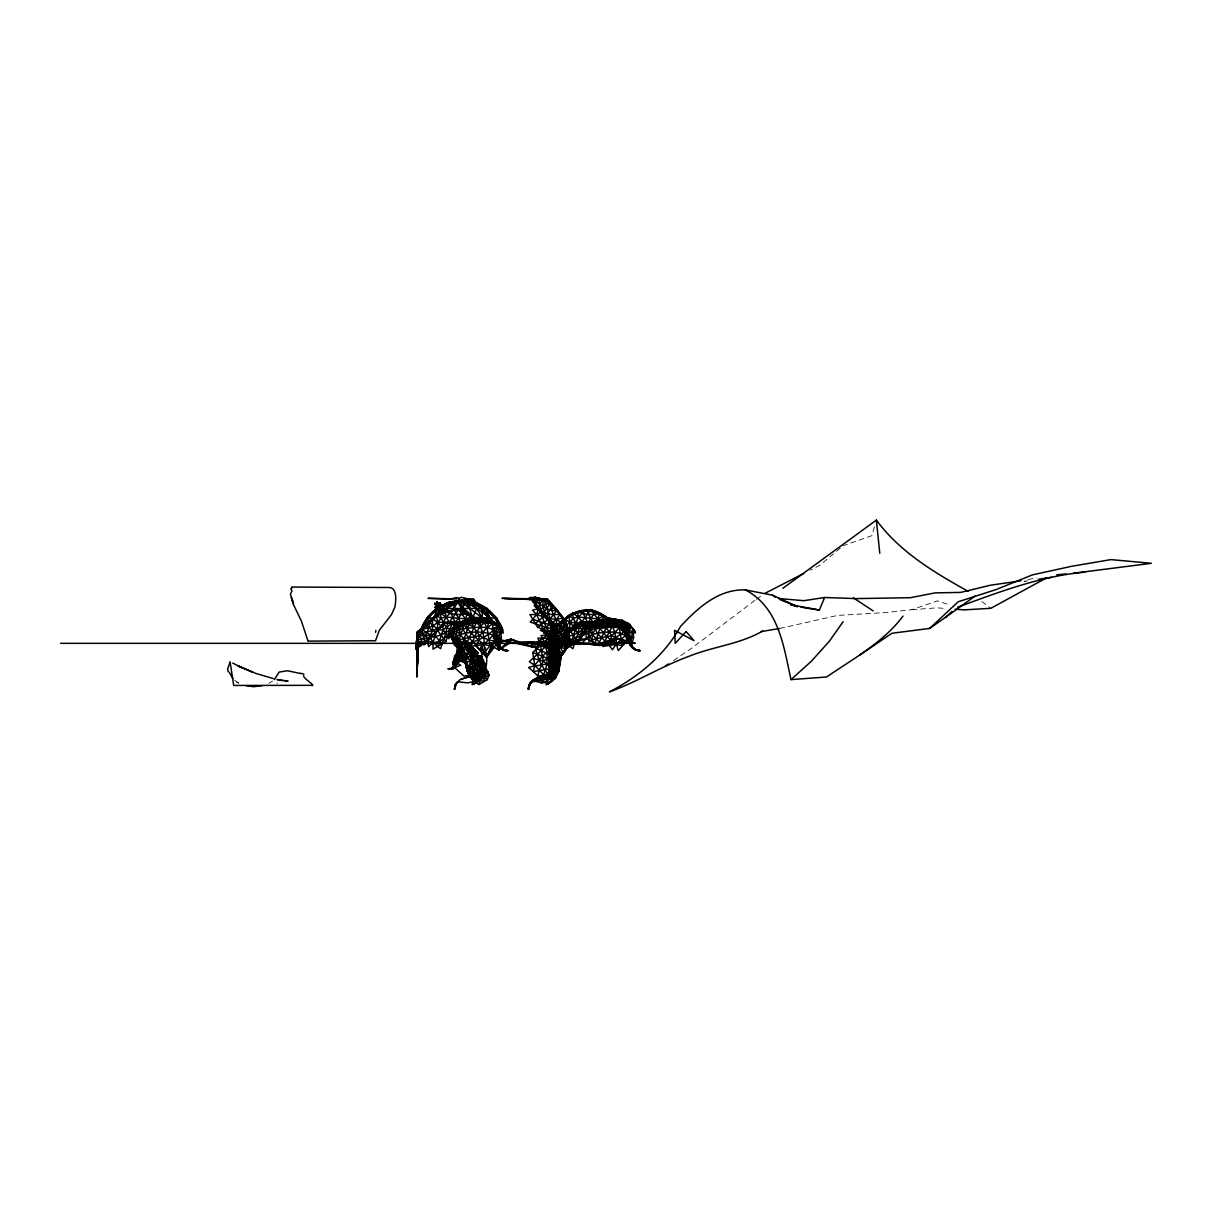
<?xml version="1.0" encoding="UTF-8"?>
<svg xmlns="http://www.w3.org/2000/svg" width="1212" height="1212" viewBox="0 0 1212 1212"><rect width="100%" height="100%" fill="white"/><g stroke="black" fill="none" stroke-linecap="round" stroke-linejoin="round"><path stroke-width="0.75" stroke-dasharray="5 3.75" d="M874.367 527.023L871.913 535.659L843.067 545.779M840.325 548.082L819.721 565.368L810.101 570.246M754.924 600.349L691.098 648.632L673.039 660.858M756.409 599.319L762.363 595.198M272.609 681.053L268.746 683.386M779.574 628.513L837.553 615.423L886.245 612.53L911.909 609.697L937.467 600.849L949.905 605.061M1028.109 579.518L1037.002 577.927M276.654 683.295L277.442 683.159M911.909 609.697L937.058 607.833L946.087 608.515M236.264 681.871L238.506 683.159M238.855 683.144L234.719 680.371M981.796 601.531L990.855 608.303M1027.655 580.821L1023.973 581.381L1027.67 580.851"/><path stroke-width="1.5" d="M417.837 644.996L416.776 677.114L418.079 645.89M418.004 645.89L417.034 674.599M443.501 625.725L437.108 629.937L433.017 642.496L433.002 649.178L445.88 641.421L452.106 623.165L451.485 622.135L442.971 623.816L423.882 644.723L416.61 640.148L431.245 637.209M552.051 668.433C547.051 679.22 528.69 675.387 528.493 689.386C528.25 679.75 539.385 677.175 546.597 674.766C558.065 661.207 572.367 645.738 567.443 626.604L563.413 617.817L547.597 599.849L513.388 598.849L542.976 599.122L545.597 603.5L560.974 657.752L558.762 671.418L555.429 678.159L547.476 684.341L555.429 678.159C559.641 660.737 558.156 642.042 555.278 624.513L534.371 605.409L538.946 598.137L524.629 599.107L501.98 598.319L547.354 599.031C561.898 614.045 579.821 636.664 561.035 656.192C556.656 662.691 552.005 669.085 546.597 674.766C540.597 678.053 531.538 677.811 528.826 685.674L534.795 679.068L546.597 674.766L555.611 664.024L565.58 648.905L568.837 635.103L568.504 631.194L560.247 614.045L546.006 599.804L504.495 598.577M556.126 644.723L563.428 638.088L569.352 629.937L575.276 629.892L584.351 623.165L589.426 631.376L603.243 646.36C606.909 636.679 610.803 623.104 622.135 620.332L628.876 623.65L635.058 631.619C625.619 617.241 605.318 623.635 591.198 625.68L580.109 622.15L569.352 629.937L565.262 642.496L565.262 649.178L578.139 641.421L584.351 623.165L583.73 622.135L575.23 623.816L556.126 644.723L548.854 640.148L549.809 654.465L549.036 677.114L549.733 631.74C564.231 618.923 584.139 599.879 603.652 615.847C611.212 620.983 618.908 626.104 625.483 632.497C628.74 638.527 628.573 647.511 636.391 650.268L629.785 644.299L624.831 627.831L625.271 624.65L622.135 620.332L608.469 618.12L574.23 627.316L554.217 633.497L549.839 636.118L549.566 665.691L549.733 631.74C558.717 627.331 563.762 617.681 572.761 613.045L590.895 609.575L610.287 620.271L627.058 634.497C627.604 641.739 631.785 650.708 640.103 650.692C637.133 650.692 634.346 649.541 632.164 647.435C626.634 637.951 624.225 627.18 612.848 622.165C592.017 602.106 566.155 611.984 550.278 632.906L549.536 663.54M417.943 645.208L417.292 663.54L418.019 646.178M449.591 634.997C456.015 639.254 461.484 647.132 460.939 655.116L460.469 655.95L465.923 664.418L471.71 672.418L474.725 674.508L477.407 675.538L483.573 674.887L488.042 671.857L481.967 663.04L481.725 657.283L480.316 655.662L467.468 656.995L464.757 659.661L462.923 659.707L460.075 655.586L456.909 654.116L454.682 655.889L453.636 660.646L456.53 657.343L457.575 655.177L456.909 654.116L454.682 655.889L457.621 654.647L460.075 655.586L466.059 663.07C466.211 672.039 471.241 680.25 478.967 684.538L487.239 679.644L489.057 675.205L488.042 671.857M470.938 620.468L471.407 615.847L460.696 622.847L454.182 609.56L453.576 610.257L458.651 609.575L476.134 619.029L467.362 613.514L462.605 612.318L475.24 618.468C456.212 599.698 432.078 615.878 418.504 632.27L415.761 643.678L417.186 645.769L417.564 654.465L418.155 645.738M549.4 653.465L550.566 631.482C564.959 615.544 589.35 601.243 608.394 619.029C614.772 623.983 622.21 628.043 626.604 635.043C628.164 641.966 631.694 650.768 640.103 650.647C630.043 650.314 628.164 640.012 625.483 632.497C611.924 621.014 596.455 606.727 577.321 611.651L569.943 615.105L550.763 632.27L549.294 674.599M453.106 664.63L453.44 661.585L461.121 655.707L465.938 662.025L466.984 669.327L479.831 662.843L483.739 662.191L479.8 675.069L480.725 679.599L482.634 681.72L485.482 677.447L486.3 669.297L473.756 682.023L467.347 669.691L466.453 661.464L460.666 657.631L455.636 658.934L453.258 661.6L453.682 666.63L452.379 668.191L447.879 668.812L453.318 668.691L459.621 661.282L461.121 655.707L457.575 655.177L455.636 658.934L455.47 665.585L453.318 668.691L450.303 668.994L457.378 664.055L455.757 663.222L452.379 668.191L455.47 665.585L453.258 661.6L457.621 654.647L461.302 656.586L466.059 663.07C465.029 671.251 470.923 676.72 477.407 679.902L480.725 679.599L489.057 675.205C477.407 666.661 478.104 649.435 466.044 641.193L477.998 652.874L476.664 657.722L478.725 664.085L480.906 666.327L477.407 675.538L473.362 680.311L473.15 681.235L474.74 681.811L483.573 674.887L485.194 664.312L481.725 657.283L479.71 658.237L473.816 656.434L467.544 641.936L466.756 644.072C472.195 649.905 471.619 659.404 478.725 664.085L477.422 670.751L472.559 677.235L473.756 682.023L476.831 683.083L486.406 673.024M493.693 628.922L497.026 632.194L500.026 642.814L500.192 647.769L497.602 643.814L500.314 647.829L496.92 643.193L494.36 635.043C495.253 641.148 498.193 647.617 504.147 650.268C492.769 645.723 497.405 632.725 496.632 623.65C486.057 617.484 472.665 616.605 461.696 622.347M561.686 621.938L568.519 615.681L573.155 618.181L577.791 626.407L605.303 627.498L620.014 624.165L625.271 624.65L628.876 623.65L632.619 628.377L633.603 637.376L632.27 642.814L629.861 644.345L628.498 640.163L628.876 623.65L609.681 619.877L575.23 623.816L566.216 636.012L558.065 641.163L552.096 646.693M419.67 630.588L433.76 617.968L440.501 613.045L441.532 613.393C431.154 616.226 427.488 628.286 417.489 631.74L417.579 642.618L417.489 631.74L453.97 602.349C474.165 595.456 496.253 610.833 502.798 630.013L500.783 630.013L482.3 608.469L474.468 602.349C452.682 595.274 427.927 608.409 420.806 630.013C436.926 589.789 484.967 593.759 502.798 630.013M532.189 599.152L515.554 598.819L547.354 599.031C551.369 605.379 551.187 613.484 556.55 619.347L556.232 642.239L555.035 647.269L551.581 651.026L555.429 678.159C547.067 677.417 539.537 681.659 531.326 681.72L539.81 677.402L551.263 674.114L554.445 674.554L558.762 671.418C555.99 660.085 542.415 656.192 532.735 652.541L547.718 638.724L556.959 633.012L555.278 624.513L541.006 612.727L534.371 605.409M549.475 668.554L550.566 631.482L562.035 621.544M472.786 617.847C484.527 616.135 496.708 621.317 502.798 631.619C495.45 619.18 478.331 622.635 466.347 624.392C452.106 624.044 447.849 642.299 433.017 642.496L428.654 646.647L427.109 640.83L433.017 642.496L440.577 648.768L442.153 643.708L433.351 633.846L435.002 633.346L442.971 623.816L477.437 619.877L496.632 623.65L500.374 628.377L501.359 637.376L500.026 642.814L497.617 644.345L494.481 632.876L496.253 640.163L498.496 637.982L500.283 632.619L496.95 628.074L494.026 627.907M417.564 654.465L418.216 645.238M554.445 674.554L546.476 681.826L534.75 679.144L540.294 677.553L546.9 678.553L551.263 674.114L549.824 672.115L544.597 676.341L534.795 679.068L536.28 681.553L541.719 682.886L550.718 681.901L552.324 667.994L546.96 675.841L546.112 684.81L551.884 680.72L558.762 671.418L552.324 667.994L553.263 664.04L559.974 664.509L555.596 675.781L552.52 680.008M525.629 598.683L546.188 599.561C557.959 610.333 569.307 623.271 569.519 640.178L560.232 646.95L555.944 656.343L557.884 660.722L553.854 666.145M470.998 646.36C474.665 636.679 478.558 623.104 489.89 620.332L497.329 625.725C488.284 637.103 475.968 641.89 462.257 644.511L459.621 639.678L460.333 634.346L458.939 625.68L452.106 623.165L457.182 631.376L470.998 646.36L483.709 644.436C485.315 635.633 481.588 627.331 475.604 621.302L469.453 619.362C463.029 622.983 455.03 624.195 447.864 622.15L446.577 622.665L466.968 622.604L480.876 620.862L484.33 622.892L487.118 627.74L490.042 645.738L486.012 650.556L483.709 644.436L474.574 636.542L461.605 622.589L459.378 621.741C437.305 624.044 457.984 620.332 461.257 625.362L465.287 633.694L480.21 649.783L483.709 644.436L496.996 631.8C485.451 623.922 471.741 628.498 459.393 629.134L452.106 623.165L443.031 629.892L437.108 629.937L435.002 633.346M626.877 641.133L621.317 640.057L611.757 635.739L595.668 638.754L588.835 641.193L589.123 626.483L586.472 626.089L585.199 630.528L585.881 631.558L589.426 631.376L591.638 629.134L591.198 625.68L587.441 628.074L583.714 635.133L582.321 629.907L575.23 623.816L572.382 629.528L565.595 633.846L563.428 638.088L560.762 638.391L554.217 633.497L550.763 632.27L549.687 651.526L548.263 648.784L550.309 642.178L548.854 640.148C562.216 641.299 571.11 632.043 578.821 622.665L599.228 622.604L608.469 618.12L619.923 620.786L625.059 623.665L624.831 629.846L626.877 641.133L618.271 650.556C614.651 640.739 617.362 628.573 607.848 621.302L601.713 619.362L593.85 622.589L584.351 623.165L591.638 629.134L592.577 634.346L591.865 639.678L594.501 644.511C608.227 641.89 620.529 637.103 629.573 625.725L622.135 620.332L618.711 626.755L614.757 625.831L615.226 619.12L626.498 623.498L630.71 626.559M418.352 636.603L418.504 632.27L421.973 633.497L428.518 638.391L432.472 630.982L432.502 618.847L437.82 622.544L441.986 627.316M417.564 642.618L417.489 631.74L418.473 631.588M551.263 674.114L559.974 664.509L555.384 659.101L554.657 647.238L551.869 643.027L553.581 631.573L553.369 625.028L549.157 618.635L543.082 615.499L537.931 607.348L532.401 601.379L532.962 598.41L535.416 597.289L546.824 600.046L561.126 615.287L566.034 622.044L567.504 631.906L569.534 635.724L556.232 642.239L551.869 643.027L551.581 651.026L560.974 657.752L558.308 669.206L553.369 678.856C541.991 669.812 537.204 657.51 534.583 643.784L548.551 634.497L553.005 635.755L556.52 661.782L554.596 677.356M549.824 672.115L546.218 676.023L539.567 677.281L544.597 676.341L548.112 673.327L563.247 652.935L560.232 646.95L562.065 627.634L560.914 622.438L563.413 617.817L556.55 619.347L546.006 618.378C539.901 613.62 539.885 605.167 538.946 598.137L536.901 599.592L510.54 598.758M417.292 663.54L417.413 648.375L417.231 668.554L417.867 644.996M417.549 657.525L417.61 646.89L417.322 665.691L418.064 646.178M453.258 661.6L460.136 660.358L465.06 663.025L468.953 672.902L468.347 670.372L469.498 668.16L460.969 650.859L454.606 645.208L455.848 635.876L457.242 637.739M549.551 660.722L550.521 633.088L559.611 623.771M485.194 664.312L480.816 665.464L482.149 669.675L474.725 674.508L471.18 676.008L469.347 675.251L469.514 673.963L478.073 667.327L480.906 666.327L479.831 662.843L481.876 661.146L483.452 660.176L480.816 665.464L480.619 668.721L470.044 676.675L466.696 669.069L465.938 662.328L463.848 659.313L460.666 657.631L455.757 663.222L457.788 662.585L457.212 661.313L453.44 661.585L453.682 666.63L455.833 661.313L457.863 660.631L457.575 655.177L461.302 656.586L465.923 664.418L466.984 669.327L468.347 670.372L470.726 669.812L474.437 668.766L476.346 665.358L473.816 656.434L474.437 668.766L480.846 673.402L483.012 671.63L482.664 668.266L485.027 667.357M418.14 648.268L417.443 651.526L416.019 648.784L416.337 643.905M417.231 648.632L417.443 651.526L418.095 644.466M467.059 641.693L466.847 644.784L456.772 643.345M549.809 654.465L549.869 646.89M568.837 635.103C568.504 648.814 558.505 659.646 550.702 670.1M442.516 625.574L443.562 622.12L440.895 618.181L436.275 615.681L437.82 622.544L437.305 628.983L421.973 633.497L417.579 636.118L427.518 641.602L430.108 637.209C439.153 636.618 448.046 632.8 454.227 626.089L456.879 626.483L456.576 641.193L463.408 638.754L479.513 635.739L489.072 640.057L494.632 641.133L492.572 629.846L492.799 623.665L482.967 619.12L480.24 622.574L480.346 626.877M569.943 615.105L568.519 615.681L570.064 622.544L569.095 633.088L557.005 636.103L549.839 636.118L550.324 638.527L550.566 631.482M418.504 632.27L418.14 636.709L418.034 632.906L427.639 624.119L418.307 631.482L417.822 637.542L418.307 631.482L432.896 619.196M451.622 631.285L452.621 634.846L451.818 638.966L454.606 645.208M549.869 636.467L549.672 648.375M441.683 612.727L440.259 602.712L441.683 612.727L439.865 611.378L438.411 605.061L439.092 603.864L440.759 613.757M603.212 615.802L603.031 622.014L605.303 627.498L607.045 623.15L606.909 618.059M486.679 656.783L491.617 648.905L495.829 638.36C496.299 644.602 501.313 650.753 507.843 650.692C504.147 650.768 500.541 648.738 498.48 645.602C488.451 616.332 496.541 654.344 507.843 650.692C501.298 650.708 496.269 644.617 495.829 638.36L497.39 643.966L500.192 647.769L497.829 643.981M447.864 622.15L446.016 632.694L442.153 643.708M580.109 622.15L578.26 632.694L572.837 648.768L565.262 642.496L559.368 640.83L560.898 646.647L565.262 642.496L580.29 635.755L587.441 628.074M565.686 623.074C558.368 613.272 553.293 597.44 546.006 618.378L556.944 629.392L555.929 633.634L549.96 640.921C550.596 653.283 555.172 666.994 547.294 678.538L534.659 665.252L529.311 661.737L545.4 646.814L553.732 642.784C560.05 635.891 555.566 628.104 549.687 623.029L550.112 618.832L556.793 610.59C545.839 611.545 538.946 601.803 530.295 597.546L536.901 599.592L546.006 599.804L549.718 604.03L543.961 612.408L543.082 615.499L552.308 622.71L556.429 628.104L556.505 643.148L559.732 650.995L557.793 657.131C550.521 666.645 538.355 663.934 528.538 667.554L533.356 671.569L551.354 668.645L556.187 665.858C561.353 657.283 558.838 645.314 555.369 636.436L552.687 634.861L562.065 627.634L566.034 622.044L560.914 622.438L552.687 627.074L569.519 640.178L563.247 652.935L551.581 651.026C560.565 641.527 556.914 624.816 546.006 618.378L542.991 606.288L542.976 599.122L527.568 598.97L530.295 597.546L535.416 597.289L537.492 609.045L541.885 611.651C542.476 620.68 546.279 629.573 553.005 635.755L540.34 630.346L543.34 629.573L549.203 624.574L549.157 618.635L536.598 614.545L529.917 614.545L537.658 627.422L555.929 633.634L556.944 653.344L559.217 658.964L559.293 663.479L555.747 670.039L556.656 672.463L553.369 678.856M459.09 649.056L458.484 654.268L456.106 654.465L459.09 649.056L452.621 634.846M528.493 689.386C528.144 682.856 534.84 677.947 540.628 676.978M449.228 635.467L457.697 645.072L456.651 652.677C459.621 656.389 465.363 655.419 468.074 651.92L468.029 648.556L466.059 643.845L474.195 651.162L476.664 657.722L475.801 661.176L471.847 663.1L469.498 668.16L471.12 652.571L463.545 642.936M455.151 640.072L458.59 641.072L465.605 646.057L468.074 651.92L465.923 664.418L465.938 662.328L461.121 655.707L461.302 656.586M421.973 633.497L422.488 629.376C429.563 627.967 437.184 624.665 440.895 618.181L440.501 613.045L446.107 617.029L449.273 622.317L452.227 622.362M460.075 655.586L464.757 659.661L465.453 654.162L461.121 643.057L458.212 639.072M554.217 633.497L554.748 629.376C561.807 627.967 569.428 624.665 573.155 618.181L572.761 613.045L578.351 617.029L585.578 626.407L587.153 623.725L591.638 621.741L613.12 620.862L616.575 622.892L619.362 627.74L622.286 645.738L615.969 644.436L603.243 646.36M496.602 641.042L497.647 644.239L501.071 648.359L497.39 643.966L494.92 634.452M462.923 659.707L466.847 662.297L470.014 661.01L473.104 656.783L469.62 644.602L467.544 641.936M375.568 632.316L375.841 630.331M473.15 681.235L467.347 669.691L465.938 662.025L463.787 659.358L457.212 661.313L466.453 661.464L467.241 670.342L469.347 675.251L467.014 670.69L466.453 661.464L465.06 663.025M494.89 633.528L496.041 636.33L498.496 637.982L497.617 644.345L494.481 632.876M625.271 624.65L632.543 632.619L629.861 644.345L626.983 633.891L622.817 629.27L618.711 626.755L632.619 628.377L635.512 632.982L626.559 632.134L622.817 629.27L624.831 627.831L629.27 632.194L632.573 647.829L629.634 643.92L632.437 647.769M417.17 639.088L418.307 631.482M416.958 665.539L417.625 646.89L417.155 653.465M460.636 643.784L462.605 648.556L458.787 652.541L459.712 658.57L455.364 661.737L460.712 665.252L454.591 667.554L464.014 676.16L469.423 675.099L473.331 678.538L475.286 674.114L479.422 678.856L480.649 677.356L473.528 684.341C486.36 677.569 489.603 659.904 484.315 647.284M467.347 669.691L469.514 673.963L473.422 673.342L476.346 665.358L473.619 662.706L468.074 651.92L460.545 644.86L455.848 635.876M497.329 625.725L492.799 623.665L487.118 627.74L479.513 635.739L477.043 645.435M629.573 625.725L625.059 623.665L619.362 627.74L611.757 635.739L609.288 645.435L612.454 649.783L615.969 644.436L629.24 631.8C617.711 623.922 603.985 628.498 591.638 629.134L593.85 622.589L591.638 621.741L580.866 623.498L573.428 626.786L566.216 636.012L553.793 629.437M463.514 624.665L462.726 629.679L460.333 634.346L453.955 638.118L453.621 631.558L455.197 628.074M556.702 632.755C556.293 641.209 559.883 649.526 556.323 657.813L536.552 648.556M615.969 644.436L606.818 636.542L599.728 628.361L598.592 624.392L593.85 622.589L595.759 624.665L594.971 629.679L592.577 634.346L586.199 638.118L585.881 631.558L591.865 639.678M614.757 625.831L615.045 623.953L603.652 615.847L597.668 618.862L589.623 626.952L587.153 623.725L584.063 623.15L574.23 627.316L573.746 629.392L569.095 633.088L557.944 625.725M463.332 662.01L463.848 659.313L464.029 660.54M476.831 683.083L477.407 679.902M492.087 622.044L486.285 614.045L472.862 600.046L461.469 597.289L459.015 598.41L458.454 601.379L463.545 609.045M478.725 664.085L480.316 655.662M532.735 652.541L533.659 658.57L543.355 661.04L551.354 668.645L555.429 674.342L549.233 674.114L537.961 676.16L539.037 670.6L543.355 661.04C549.915 657.419 557.126 651.708 557.778 643.739L552.142 638.906L555.369 636.436L555.944 633.346L551.778 623.529L549.687 623.029L545.248 614.893L541.006 612.727L540.703 610.045L545.597 603.5L546.188 599.561L553.187 607.363M462.257 644.511L469.302 623.786L471.816 622.15L476.271 622.771L467.014 642.542M594.501 644.511L601.546 623.786L604.061 622.15L609.681 619.877L614.196 619.787L620.756 623.347L623.18 622.438L628.074 624.498M437.29 602.152L441.562 611.348L434.775 603.273L439.259 612.393L441.092 613.06L441.562 611.348L437.29 602.152L442.456 609.712L443.198 613.136L438.108 605.636L439.956 603.273L441.532 607.257L441.88 613.227M533.659 658.57L534.659 665.252L533.356 671.569L537.961 676.16M496.314 643.345L496.572 642.178L501.829 643.345M500.132 639.784L532.583 647.011L533.659 642.178L548.339 645.345L588.971 643.345L599.955 645.42L627.361 641.209L635.118 643.345L60.6 643.345M477.998 652.874L469.62 644.602L476.392 651.92L475.922 653.995L481.876 661.146L475.801 661.176M443.334 611.999L442.592 608.439L436.532 602.137L439.259 604.5L438.895 606.076L441.335 610.969L442.456 609.712L438.895 606.076L438.138 603.197L435.456 603.743L437.047 608.182L441.092 613.06L438.138 603.197M607.5 618.468L603.031 622.014L601.743 627.498C597.243 622.938 590.153 621.468 584.063 623.15L581.624 626.104L581.533 622.317L590.895 609.575L597.668 618.862L607.045 623.15L611.439 621.211L616.863 625.24M548.263 648.784L548.006 643.678L550.763 632.27M437.729 646.223L443.031 629.892L442.971 623.816L450.061 629.907L451.47 635.133L453.621 631.558L457.182 631.376L459.393 629.134L461.605 622.589L466.347 624.392L467.484 628.361M569.973 646.223L575.276 629.892L575.23 623.816M552.217 661.888L556.52 661.782L557.793 657.131M556.944 629.392L546.4 627.558L530.326 622.12L536.598 614.545L538.264 608.651L532.447 610.181L536.598 614.545L543.34 629.573L552.611 638.406L537.901 638.118L540.34 644.951L543.355 661.04M452.47 632.361L451.47 635.133L454.227 626.089L448.804 638.754L448.046 635.755L443.031 629.892M496.026 638.8L495.753 639.527L493.784 633.997M628.27 638.8C627.831 636.861 624.044 627.983 618.711 626.755L626.983 633.891L629.785 644.299L626.74 632.876L622.817 629.27M570.61 629.119L569.095 633.088M487.118 627.74L488.512 623.347L490.936 622.438L495.829 624.498M619.362 627.74L620.756 623.347M429.836 638.86L425.806 641.163L415.761 643.678L416.019 648.784C420.261 640.148 430.018 633.255 429.048 622.301L437.305 628.983L440.426 627.861M583.714 635.133L585.199 630.528M474.437 668.766L471.71 672.418L468.544 671.963L473.559 666.267L462.302 649.48L460.545 644.86L461.121 643.057M543.385 675.099C549.263 662.616 548.203 647.072 540.976 635.482L547.536 635.164L551.021 636.739M440.153 614.393L438.926 606.591L440.259 602.712M423.988 626.589L426.927 617.999L437.714 608.469L448.485 602.349L475.119 602.349L485.891 608.469L496.678 617.999L500.783 630.013L494.966 617.999L487.133 608.469L474.468 602.349L485.891 608.469L494.966 617.999M488.845 621.438L490.012 617.999L485.891 608.469M535.901 678.462L530.735 682.614L528.402 689.386C528.326 680.326 537.855 677.417 545.203 676.266L552.324 667.994L545.203 676.266L534.795 679.068L540.294 677.553M466.347 624.392L466.968 622.604L476.21 618.12L487.678 620.786L498.465 626.559L489.966 620.029L483.073 618.029L480.679 620.241M598.592 624.392L599.228 622.604L608.53 622.771L599.273 642.542M478.967 684.538L480.725 679.599M465.62 622.332L465.408 618.862L467.362 613.514C460.06 615.363 452.015 614.545 445.077 611.651L442.713 612.817M619.847 627.634L611.287 621.211L608.454 627.119L598.001 620.817L597.804 627.377L597.668 618.862L599.622 613.514C592.304 615.363 584.26 614.545 577.321 611.651L578.351 617.029L574.23 627.316L570.064 622.544L564.762 618.847C566.368 626.862 564.777 635.891 558.065 641.163L548.006 643.678L549.127 646.132L554.823 644.117L559.762 641.602L562.368 637.209C571.397 636.618 580.29 632.8 586.472 626.089L581.063 638.754L580.29 635.755L575.276 629.892M539.416 641.148L544.749 641.86L553.414 640.481L555.929 633.634L549.203 624.574L532.871 619.256M612.605 626.877L612.499 622.574L615.226 619.12L624.831 627.831M534.659 665.252L542.552 656.101L550.733 649.011L554.702 647.89L557.353 640.921L555.944 633.346L552.99 630.907L553.263 627.346M416.019 648.784L417.186 645.769L417.822 648.238M570.064 622.544L592.956 622.847L597.986 624.059L601.743 627.498L608.469 618.12L611.696 626.74L615.226 619.12L609.818 623.695L608.454 627.119L607.045 623.15M556.429 628.104L555.596 630.164L557.02 637.527L553.414 640.481M801.071 607.167L819.373 610.045L824.614 597.501L855.96 598.607L910.379 597.698L935.134 592.88L960.692 592.41L990.537 585.199L1020.989 580.79M475.68 645.875L486.633 657.298L492.526 643.345L511.146 639.254L532.583 647.011L548.339 645.345L559.747 640.254L570.776 640.8L581.836 643.345L599.955 645.42L618.332 638.557L635.118 643.345M492.239 645.557L487.845 654.798M456.076 656.04L456.53 657.343L453.636 660.646L456.909 654.116L460.469 655.95L456.909 654.116M426.927 617.999L433.593 617.999L437.714 608.469L449.137 602.349L441.304 608.469L425.215 627.346M501.677 643.345L496.572 642.178L496.056 643.345L490.89 643.117M489.769 644.996L498.814 649.98L509.298 643.345L511.146 639.254L532.583 647.011L548.339 645.345M479.422 678.856C483.785 669.251 482.724 658.04 480.755 647.89M609.288 645.435L597.531 633.694L593.501 625.362C588.79 621.711 581.29 620.589 577.791 626.407L581.533 622.317M424.276 627.013C429.578 610.969 445.668 601.849 461.802 600.243L469.635 602.349L482.3 608.469L482.3 617.999L461.802 602.349M463.12 611.651L455.182 622.407L449.667 610.59L444.44 612.545M595.38 611.651L585.578 626.407L575.745 625.725L573.746 629.392L572.382 629.528M437.82 622.544L443.562 622.12L446.107 617.029L454.182 609.56M478.407 656.207L477.816 660.995M488.481 622.877L489.89 620.332L493.011 624.65L496.632 623.65L499.192 627.21L494.238 623.498M444.107 613.242L451.031 602.349L441.304 608.469L441.304 613.242M441.183 626.786L442.971 623.816M449.758 611.651L453.97 608.469L457.682 602.349L461.802 600.243L476.695 608.469L490.012 617.999L492.133 623.15M563.292 652.495L546.218 676.023L538.931 677.796L541.113 680.038L541.719 682.886M471.226 616.817L461.802 608.469L465.923 602.349L469.635 608.469L472.574 617.999L476.695 608.469L472.574 602.349M542.976 599.122L537.931 607.348C543.203 614.06 552.233 615.666 560.247 614.045L556.55 619.347L551.778 623.529L562.065 627.634L567.443 626.604C564.55 633.543 563.731 641.587 565.58 648.905L560.232 646.95L551.718 647.087L558.277 647.284L551.96 657.737L557.884 660.57L551.899 668.569M541.113 680.038L542.764 677.584L546.96 675.841M560.626 656.783L557.081 652.314L551.596 654.601L555.944 656.343L561.035 656.192M483.073 618.029L481.952 619.605L478.937 619.756M843.173 621.635L829.281 641.33L811.116 661.494L790.966 679.614C783.8 646.632 778.71 607.076 745.319 589.896C718.413 588.941 697.521 608.151 680.402 626.589C664.327 655.571 638.497 676.735 609.424 691.885C636.982 682.068 661.737 666.161 689.234 656.222C713.368 646.42 739.941 644.239 762.712 631.013M468.029 648.556L470.12 648.632L466.059 643.845L465.605 646.057L458.484 654.268L455.985 654.192L460.939 655.116L464.757 659.661M611.757 635.739L605.879 627.331L604.061 622.15L602.016 621.302L594.456 621.317L589.623 626.952L581.912 610.59M549.566 621.68L555.278 624.513L549.188 631.603L543.961 632.997L547.536 635.164L547.718 638.724L549.96 640.921L556.505 643.148L550.733 649.011L534.583 643.784M481.012 646.435L486.633 657.298L497.072 643.345M551.884 680.72L555.596 675.781M554.702 647.89L556.49 648.511L560.974 657.752L552.354 660.995L555.141 664.327L548.763 672.842L544.097 676.372M541.006 612.727L541.885 611.651L536.598 614.545M902.985 616.12C883.2 642.557 853.324 658.616 826.629 676.978L790.966 679.614M473.862 620.953L476.21 618.12L477.437 619.877L481.937 619.787L488.512 623.347M418.291 636.391L418.276 633.088L437.699 615.105M432.093 620.711L425.23 625.665L421.625 629.528L422.427 629.679M585.82 610.257L586.426 609.56L592.956 622.847L593.744 627.225L597.94 624.438L609.818 623.695M586.426 609.56L578.351 617.029L573.155 618.181M492.996 643.345L497.465 643.345M274.321 679.614L279.124 672.084L287.441 670.751L300.576 673.524M549.127 646.132L559.368 632.422L561.308 622.301L569.549 628.983L573.746 629.392L578.063 625.831M557.778 645.193L570.776 640.8L586.335 638.618L572.973 643.345L559.747 640.254L554.869 644.905L570.776 640.8L577.821 644.557L581.836 643.345L586.335 638.618L599.955 645.42M428.518 638.391L419.837 646.693L416.883 646.132L415.761 643.678M433.851 634.103L430.881 635.133L421.549 629.437L434.047 618.287M494.632 641.133L490.042 645.738L483.709 644.436M633.603 637.376L630.74 637.982L628.498 640.163L626.559 632.134M535.386 623.68L545.248 614.893M859.778 655.056L891.896 633.27L929.649 628.437L958.177 601.773L995.87 589.638L1032.518 574.852L1071.514 566.322L1110.934 559.611L1151.4 563.292L1073.635 573.231M435.381 632.391L425.821 625.907L418.034 632.906L422.488 629.376M558.081 625.907L550.278 632.906L554.748 629.376M929.649 628.437L945.451 617.393L951.996 611.424M533.659 642.178L518.206 643.345L511.146 639.254L498.814 649.98L495.859 643.345L493.481 641.012M530.735 682.614L535.083 678.856L531.265 681.856M427.109 640.83L427.518 641.602L423.882 644.723L427.791 641.936L426.245 642.284M480.27 621.408L482.967 619.12L486.573 622.892M627.089 634.997L623.559 630.331L615.045 623.953L611.696 626.74L611.287 621.211M460.348 622.847L462.211 621.317L467.302 620.635L471.816 622.15L473.634 627.331L479.513 635.739M468.074 651.92L472.044 652.92L474.195 651.162L473.801 649.238M549.157 618.635L537.658 627.422M439.092 603.864L434.547 607.485L440.259 610.181L438.411 605.061L440.577 614.62M458.939 625.68L455.985 622.059L454.152 622.847L475.604 621.302L477.437 619.877M782.846 588.32L876.352 520.115C900.077 552.142 934.194 572.443 968.221 591.365M573.791 613.393L563.838 619.968M945.451 617.393L975.115 596.062M420.897 629.286L423.276 627.619M559.217 658.964L560.974 657.752M535.416 597.289L530.841 599.364L521.569 599.076M665.509 665.964L668.524 663.918M433.76 617.968L436.229 616.378M610.772 643.345L618.332 638.557L628.331 643.345M476.755 681.901L472.165 684.81L472.528 681.826L467.771 682.886L457.378 681.72L454.864 685.674L456.788 682.614L454.439 689.386L455.576 684.401L459.545 680.023L470.104 675.902M479.8 675.069L474.937 678.114L472.225 678.538L470.044 676.675L472.559 677.235L480.846 673.402M509.298 643.345C528.371 640.118 548.551 642.814 567.458 646.769L572.973 643.345L570.776 640.8M563.989 619.226L547.597 599.849L539.991 598.91L534.628 599.622M1046.456 577.912L990.855 608.303L964.131 609.894L955.101 609.197M538.264 608.651L537.492 609.045L532.962 598.41M765.348 593.122L803.692 573.488M427.518 641.602L416.883 646.132M441.304 608.469L453.97 602.349L453.97 608.469M468.347 670.372L467.438 670.812L466.696 669.069L466.59 665.661M559.732 650.995L551.596 654.601M424.321 643.39L427.791 641.936M471.619 676.417L460.802 679.144M496.572 642.178L493.602 642.693M603.031 622.014L593.744 627.225L592.592 622.847M957.677 607.182C998.991 592.062 1040.638 576.094 1084.831 572.155M500.465 641.663L503.525 640.542M567.458 646.769L559.747 640.254L542.976 645.663L530.523 642.451L532.583 647.011M440.259 607.576L437.047 608.182L434.775 603.273M462.196 641.921L458.181 643.345L466.847 644.784L469.756 643.814M555.944 656.343L551.96 657.737L555.384 659.101M559.747 640.254L542.976 645.663L539.688 642.663M551.763 655.177L556.944 653.344L555.308 650.844L550.733 649.011M495.859 643.345L511.146 639.254M594.971 644.754L618.332 638.557L608.924 643.345L594.971 644.754L581.836 643.345M458.5 610.181L464.317 608.651M556.247 641.875L551.869 643.027L557.081 652.314M568.504 631.194L552.142 638.906L560.232 646.95M448.894 611.333L452.015 610.606M262.459 685.674L253.52 686.704L246.112 685.75M440.895 618.181L446.107 617.029L465.408 618.862L469.438 621.226M498.496 637.982L501.359 637.376M457.257 622.301L464.438 621.438L473.634 627.331M542.628 599.152L540.567 599.607L546.824 600.046M285.532 681.447L288.077 681.083L276.972 679.508L282.472 680.72M761.06 631.588L779.574 628.513M430.881 635.133L417.579 636.118M824.614 597.501L803.798 600.682L778.589 598.516M1038.745 579.215L1051.652 577.306M487.239 679.644L483.633 676.584L479.77 677.129L473.362 680.311L470.332 676.826L469.044 673.281M462.681 612.484L471.438 615.438L476.271 618.847L471.135 615.469L462.605 612.318M460.333 634.346C471.453 631.937 482.997 630.104 493.572 635.709M592.577 634.346C603.697 631.937 615.257 630.104 625.816 635.709M1056.834 574.836L1066.166 573.943M530.72 598.955L536.477 599.107M557.884 660.57L552.354 660.995L559.974 664.509L556.52 661.782M460.545 644.86L457.697 645.072L460.969 650.859M488.451 618.15L473.407 599.031L464.06 599.122M556.778 630.816L552.99 630.907L552.687 634.861L567.443 644.663M499.192 627.21C493.875 618.802 484.118 620.468 476.18 617.559M549.203 624.574L555.278 624.513M285.062 681.114L287.486 681.083M436.471 608.469L487.133 608.469M474.195 617.999L496.678 617.999M308.015 641.118L301.47 621.211L293.516 604.743L290.38 594.198L292.016 590.971L290.789 588.88L292.062 587.956L291.547 587.047L388.673 587.502C397.43 587.138 396.066 601.076 394.839 607.318L391.385 614.711L379.371 630.225L375.523 640.754L308.378 641.118M440.259 610.181L439.486 610.166L440.501 613.742M524.508 599.243L547.597 599.849M443.562 622.12L449.273 622.317L458.651 609.575L465.408 618.862M597.668 618.862L578.351 617.029M456.772 598.955L428.033 598.319L450.667 599.107L456.348 597.546L459.015 598.41M482.664 664.267L486.027 664.509M496.95 628.074L500.374 628.377L503.268 632.982L497.026 632.194M474.301 659.692L471.726 659.419L471.847 663.1M545.597 603.5L549.718 604.03M583.457 622.392L596.698 621.438L605.879 627.331M553.263 664.04L555.141 664.327M554.429 645.057L549.415 644.269L544.749 641.86M819.373 610.045L790.648 604.788L797.405 606.591L772.529 595.183L745.319 589.896M640.103 650.602L635.118 649.571L630.74 645.602L627.695 638.466M500.314 647.829L496.92 643.193L502.874 649.571L507.843 650.602M493.314 638.269L496.723 639.027M460.454 643.345L466.847 644.784L464.635 642.557M470.029 645.723L471.271 646.026L467.635 643.117L474.665 649.844M273.23 678.538L255.914 673.478L238.037 665.888L252.96 672.387L250.808 671.524M464.469 612.954L471.438 615.438L473.483 617.317L465.544 613.196M607.848 621.302L612.499 622.574M475.604 621.302L480.24 622.574M472.862 600.046L472.059 599.804L473.65 599.849L473.407 599.031M549.975 619.893L546.006 618.378M551.354 668.645L555.747 670.039M543.961 632.997L548.551 634.497M780.225 599.728L797.405 606.591M578.821 622.665L580.866 623.498L588.229 622.059L591.198 625.68M460.015 610.757L468.241 614.696M438.926 606.591L441.274 607.636L441.047 609.621L442.622 612.06L442.592 608.439L439.956 603.273L442.622 612.06M242.764 668.1L232.689 663.07M469.423 646.102L472.135 647.42L476.164 656.04L472.044 652.92M487.966 619.514L492.996 621.983M465.756 620.817L468.635 622.301M469.908 615.56L476.134 619.029M470.968 615.802L473.256 617.287L471.135 615.469M853.339 597.819L873.216 610.924M630.74 637.982L628.301 636.33L626.74 632.876L615.045 623.953M500.011 647.329L504.101 650.162M556.55 619.347L560.914 622.438M549.839 636.118L554.551 639.497L559.762 641.602L559.368 640.83M772.529 595.183L775.377 597.304M626.498 623.498L631.437 627.21M563.428 638.088L562.368 637.209L565.262 642.496M431.184 638.088L430.108 637.209L433.017 642.496M460.424 605.409L475.21 618.635M502.874 649.571L498.48 645.602L495.617 640.284M569.534 635.724L562.065 627.634M595.759 624.665L599.728 628.361M303.5 675.766C304.182 679.584 318.059 686.75 310.605 685.341L233.674 685.447L230.113 661.707L227.614 669.251L228.159 671.615M574.397 643.708L565.595 633.846M441.532 607.257L442.592 608.439L441.107 610.833L436.668 602.652L443.198 613.136M549.657 603.076L553.369 607.227M476.346 665.358L482.149 669.675L483.633 676.584M500.374 628.377L496.496 623.892L497.056 626.528M464.363 641.299L466.756 644.072L465.544 641.421M633.331 648.359L629.179 643.193M497.39 643.966L501.071 648.359L497.329 643.996L495.45 638.466M569.352 629.937L578.139 641.421M437.108 629.937L445.88 641.421M232.886 678.584L229.144 672.115M459.621 639.678L452.955 630.528M489.966 620.029L492.087 623.013M608.469 618.12L609.681 619.877M548.006 643.678L550.081 648.238M461.802 608.469L457.682 602.349L446.91 608.469L448.288 611.651M482.3 617.999L476.695 608.469L469.635 602.349L469.635 608.469M549.824 642.618L550.339 644.466M452.031 636.391L457.288 647.329M443.031 612.439L439.183 604.5M601.713 619.362L605.303 627.498M469.453 619.362L470.832 622.301M443.244 613.075L436.532 602.137M481.634 646.435L486.633 657.298M493.845 633.982L495.163 636.906M436.987 607.076L439.259 612.393M443.774 612.817L442.456 609.712L439.532 607.894L439.259 604.5M492.572 627.831L494.299 632.134M292.243 600.107L293.501 603.773L291.41 597.334M440.153 603.712L441.274 607.636L439.865 611.378L440.198 614.332M494.844 634.997L496.102 638.769M476.392 651.92L477.013 654.359M476.21 618.12L476.892 620.908M445.077 611.651L446.107 617.029M417.458 641.072L417.125 636.436L417.413 638.482M462.999 654.98L462.302 649.48L458.621 644.951L458.59 641.072M876.352 520.115L879.776 553.293M480.816 665.464L480.906 666.327M417.246 637.497L417.458 640.906M417.489 631.74L417.61 636.467M461.802 600.243L461.802 611.651M428.639 617.999L428.639 623.15M300.621 673.387A208.812 48.874 -72.8 0 1 303.97 674.266M454.985 685.628L454.5 689.386L454.985 685.628M686.143 631.497L675.235 643.345L674.584 630.331L693.991 640.648L686.143 631.497"/></g></svg>
